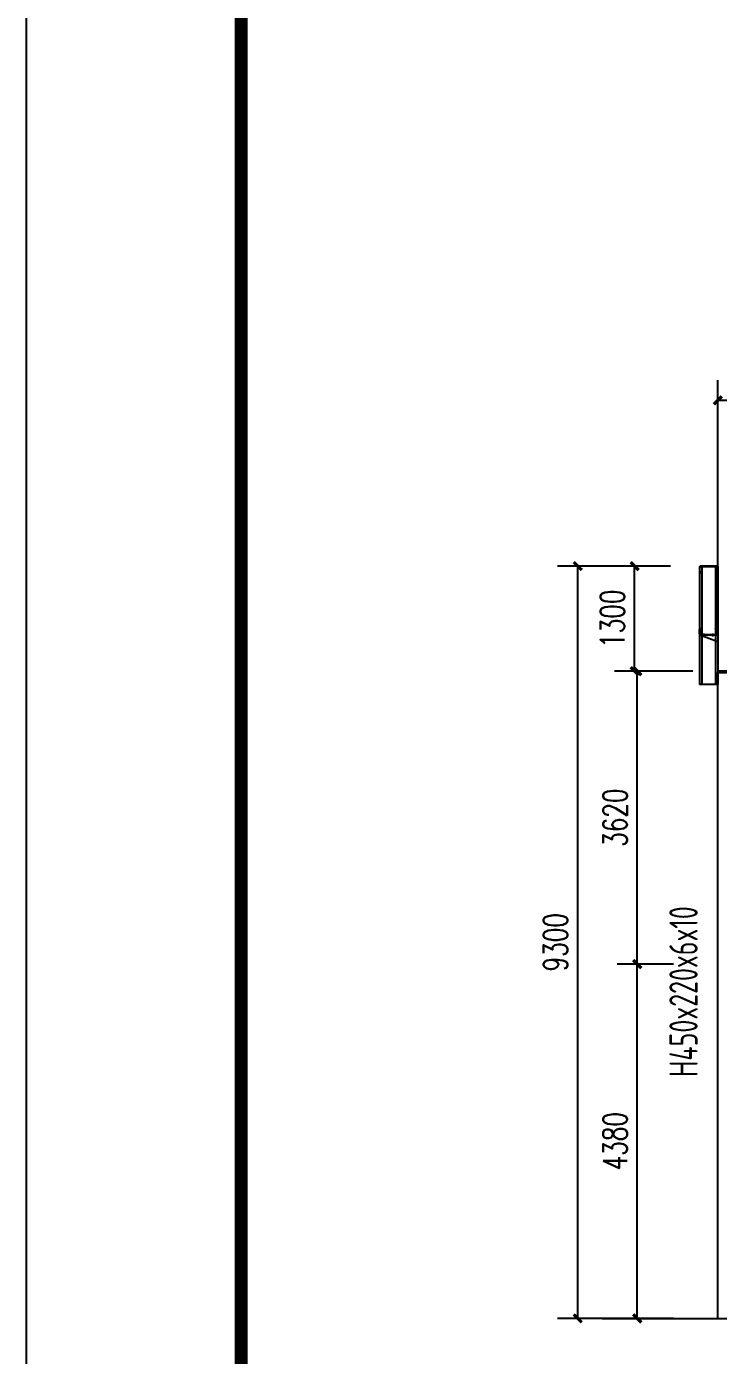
# Model space of a CAD drawing. Extents: x 180850 to 1400258, y 48356 to 327067.
# Drawn here: x 1288808 to 1297360, y 163816 to 180243 of the extents above; entities that cross this region are included whole.
import ezdxf

# ---------------------------------------------------------------- set-up
doc = ezdxf.new("R2010")
doc.units = 0
doc.header["$LTSCALE"] = 1000
for name, color, linetype in [('DOTE', 1, 'Continuous'), ('GZ', 50, 'Continuous'), ('LT', 27, 'Continuous'), ('PUB_TITLE', 4, 'Continuous'), ('TEXT', 7, 'Continuous')]:
    doc.layers.add(name, color=color, linetype=linetype)
doc.styles.add('_TCH_DIM_T3', font='SIMPLEX', dxfattribs={"width": 0.705882, "bigfont": 'GBCBIG'})
doc.styles.add('TSSD_Norm', font='tssdeng.shx', dxfattribs={"bigfont": 'hztxt.shx'})
doc.dimstyles.new('TCH_100_1', dxfattribs={"dimtxt": 297.5, "dimasz": 100, "dimexe": 250, "dimexo": 300, "dimgap": 126.25, "dimtad": 1, "dimdec": 0, "dimzin": 0, "dimdsep": 46, "dimtxsty": '_TCH_DIM_T3', "dimblk": 'ARCHTICK', "dimcen": 0.09, "dimclrd": 126, "dimclre": 126, "dimclrt": 7, "dimazin": 2, "dimtfac": 1, "dimtdec": 0, "dimtix": 1, "dimtmove": 2, "dimatfit": 3, "dimfxl": 1, "dimtolj": 1, "dimtzin": 0, "dimarcsym": 0})

# ---------------------------------------------------------------- blocks, each defined once
blk = doc.blocks.new('_ArchTick')
at = {"color": 0, "linetype": 'ByBlock', "const_width": 0.4}
blk.add_lwpolyline([(-0.5, -0.5), (0.5, 0.5)], dxfattribs=at)
blk = doc.blocks.new('*D1946')
at = {"color": 126, "linetype": 'ByBlock', "lineweight": -2, "transparency": 16777216}
for p, q in [((1297353, 172800), (1297353, 175872)), ((1300953, 172739), (1300953, 175872)), ((1300953, 175622), (1297353, 175622))]:
    blk.add_line(p, q, dxfattribs=at)
at = {"layer": 'Defpoints', "color": 0, "linetype": 'ByBlock', "transparency": 16777216}
for p in [(1297353, 175622), (1297353, 172500), (1300953, 172439)]:
    blk.add_point(p, dxfattribs=at)
at = {"color": 126, "linetype": 'ByBlock', "lineweight": -2, "transparency": 16777216, "xscale": 100, "yscale": 100, "zscale": 100, "rotation": 180}
blk.add_blockref('_ArchTick', (1297353, 175622), dxfattribs=at)
at = {"color": 126, "linetype": 'ByBlock', "lineweight": -2, "transparency": 16777216, "xscale": 100, "yscale": 100, "zscale": 100}
blk.add_blockref('_ArchTick', (1300953, 175622), dxfattribs=at)
at = {"color": 7, "linetype": 'ByBlock', "transparency": 16777216, "insert": (1299153, 175897), "char_height": 297.5, "attachment_point": 5, "style": '_TCH_DIM_T3'}
blk.add_mtext('\\A1;3600', dxfattribs=at)
blk = doc.blocks.new('*D1960')
at = {"color": 126, "linetype": 'ByBlock', "lineweight": -2, "transparency": 16777216}
for p, q in [((1296787, 168654), (1296107, 168654)), ((1296357, 164274), (1296357, 168654)), ((1296781, 164274), (1296107, 164274))]:
    blk.add_line(p, q, dxfattribs=at)
at = {"layer": 'Defpoints', "color": 0, "linetype": 'ByBlock', "transparency": 16777216}
for p in [(1296357, 168654), (1297087, 168654, 0), (1297081, 164274)]:
    blk.add_point(p, dxfattribs=at)
at = {"color": 126, "linetype": 'ByBlock', "lineweight": -2, "transparency": 16777216, "xscale": 100, "yscale": 100, "zscale": 100}
for p, rotation in [((1296357, 168654), 90), ((1296357, 164274), 270)]:
    blk.add_blockref('_ArchTick', p, dxfattribs=dict(at, rotation=rotation))
at = {"color": 7, "linetype": 'ByBlock', "transparency": 16777216, "insert": (1296082, 166464), "char_height": 297.5, "attachment_point": 5, "rotation": 90, "style": '_TCH_DIM_T3'}
blk.add_mtext('\\A1;4380', dxfattribs=at)
blk = doc.blocks.new('*D1961')
at = {"color": 126, "linetype": 'ByBlock', "lineweight": -2, "transparency": 16777216}
for p, q in [((1297043, 172274), (1296107, 172274)), ((1296357, 168654), (1296357, 172274)), ((1296803, 168654), (1296107, 168654))]:
    blk.add_line(p, q, dxfattribs=at)
at = {"layer": 'Defpoints', "color": 0, "linetype": 'ByBlock', "transparency": 16777216}
for p in [(1296357, 172274), (1297343, 172274, -2), (1297103, 168654, 0)]:
    blk.add_point(p, dxfattribs=at)
at = {"color": 126, "linetype": 'ByBlock', "lineweight": -2, "transparency": 16777216, "xscale": 100, "yscale": 100, "zscale": 100}
for p, rotation in [((1296357, 172274), 90), ((1296357, 168654), 270)]:
    blk.add_blockref('_ArchTick', p, dxfattribs=dict(at, rotation=rotation))
at = {"color": 7, "linetype": 'ByBlock', "transparency": 16777216, "insert": (1296082, 170464), "char_height": 297.5, "attachment_point": 5, "rotation": 90, "style": '_TCH_DIM_T3'}
blk.add_mtext('\\A1;3620', dxfattribs=at)
blk = doc.blocks.new('*D1962')
at = {"color": 126, "linetype": 'ByBlock', "lineweight": -2, "transparency": 16777216}
for p, q in [((1296753, 173573), (1296074, 173573)), ((1296324, 172274), (1296324, 173573)), ((1297043, 172274), (1296074, 172274))]:
    blk.add_line(p, q, dxfattribs=at)
at = {"layer": 'Defpoints', "color": 0, "linetype": 'ByBlock', "transparency": 16777216}
for p in [(1296324, 173573), (1297053, 173573), (1297343, 172274, -2)]:
    blk.add_point(p, dxfattribs=at)
at = {"color": 126, "linetype": 'ByBlock', "lineweight": -2, "transparency": 16777216, "xscale": 100, "yscale": 100, "zscale": 100}
for p, rotation in [((1296324, 173573), 90), ((1296324, 172274), 270)]:
    blk.add_blockref('_ArchTick', p, dxfattribs=dict(at, rotation=rotation))
at = {"color": 7, "linetype": 'ByBlock', "transparency": 16777216, "insert": (1296049, 172923), "char_height": 297.5, "attachment_point": 5, "rotation": 90, "style": '_TCH_DIM_T3'}
blk.add_mtext('\\A1;1300', dxfattribs=at)
blk = doc.blocks.new('*D1963')
at = {"color": 126, "linetype": 'ByBlock', "lineweight": -2, "transparency": 16777216}
for p, q in [((1296767, 173574), (1295371, 173574)), ((1295621, 164274), (1295621, 173574)), ((1296803, 164274), (1295371, 164274))]:
    blk.add_line(p, q, dxfattribs=at)
at = {"layer": 'Defpoints', "color": 0, "linetype": 'ByBlock', "transparency": 16777216}
for p in [(1295621, 173574), (1297067, 173574), (1297103, 164274)]:
    blk.add_point(p, dxfattribs=at)
at = {"color": 126, "linetype": 'ByBlock', "lineweight": -2, "transparency": 16777216, "xscale": 100, "yscale": 100, "zscale": 100}
for p, rotation in [((1295621, 173574), 90), ((1295621, 164274), 270)]:
    blk.add_blockref('_ArchTick', p, dxfattribs=dict(at, rotation=rotation))
at = {"color": 7, "linetype": 'ByBlock', "transparency": 16777216, "insert": (1295346, 168924), "char_height": 297.5, "attachment_point": 5, "rotation": 90, "style": '_TCH_DIM_T3'}
blk.add_mtext('\\A1;9300', dxfattribs=at)

msp = doc.modelspace()

# ---------------------------------------------------------------- linework, layer by layer
at = {"layer": 'DOTE'}
msp.add_line((1295920.96, 164273.51, 4), (1334374.25, 164273.51, 4), dxfattribs=at)
at = {"layer": 'GZ'}
msp.add_line((1297352.6, 164273.51, 6.09), (1297352.6, 172259.51, 1.91), dxfattribs=at)
at = {"layer": 'GZ', "elevation": 0.03}
msp.add_lwpolyline([(1297352.6, 172259.51), (1297938.6, 172259.51), (1297938.6, 172273.51), (1297352.6, 172273.51)], close=True, dxfattribs=at)
at = {"layer": 'LT'}
for p, q in [((1297127.6, 173558.89, 2.06), (1297127.6, 173506.39, 2.06)), ((1297130.97, 173509.76, 2.06), (1297130.97, 173555.51, 2.06)), ((1297352.6, 173573.51, 2.06), (1297132.6, 173573.51, 2.06)), ((1297132.6, 173573.51, 2.06), (1297132.6, 173570.14, 2.06)), ((1297132.6, 173570.14, 2.06), (1297352.6, 173570.14, 2.06)), ((1297336.35, 173570.14, 2.06), (1297138.85, 173570.14, 2.06)), ((1297138.85, 173495.14, 2.06), (1297150.1, 173495.14, 2.06)), ((1297142.22, 173566.76, 2.06), (1297332.97, 173566.76, 2.06)), ((1297150.1, 173498.51, 2.06), (1297142.22, 173498.51, 2.06)), ((1297150.1, 173495.14, 2.06), (1297150.1, 173498.51, 2.06)), ((1297325.1, 173498.51, 2.06), (1297325.1, 173495.14, 2.06)), ((1297332.97, 173498.51, 2.06), (1297325.1, 173498.51, 2.06)), ((1297325.1, 173495.14, 2.06), (1297336.35, 173495.14, 2.06)), ((1297344.22, 173555.51, 2.06), (1297344.22, 173509.76, 2.06)), ((1297347.6, 173506.39, 2.06), (1297347.6, 173558.89, 2.06)), ((1297352.6, 173570.14, 2.06), (1297352.6, 173573.51, 2.06)), ((1297126.37, 172736.48, 2.06), (1297126.37, 172788.98, 2.06)), ((1297129.75, 172785.6, 2.06), (1297129.75, 172739.85, 2.06)), ((1297131.37, 172721.85, 2.06), (1297131.37, 172725.23, 2.06)), ((1297131.37, 172725.23, 2.06), (1297351.37, 172725.23, 2.06)), ((1297351.37, 172721.85, 2.06), (1297131.37, 172721.85, 2.06)), ((1297131.37, 172721.85, 2.06), (1297351.37, 172642.23, 2.06)), ((1297137.62, 172800.23, 2.06), (1297148.87, 172800.23, 2.06)), ((1297335.12, 172725.23, 2.06), (1297137.62, 172725.23, 2.06)), ((1297148.87, 172796.85, 2.06), (1297141, 172796.85, 2.06)), ((1297141, 172728.6, 2.06), (1297331.75, 172728.6, 2.06)), ((1297148.87, 172800.23, 2.06), (1297148.87, 172796.85, 2.06)), ((1297179.52, 172702.68, 2.06), (1297179.52, 172741.02, 2.06)), ((1297289.96, 172702.68, 2.06), (1297289.96, 172741.02, 2.06)), ((1297323.87, 172796.85, 2.06), (1297323.87, 172800.23, 2.06)), ((1297323.87, 172800.23, 2.06), (1297335.12, 172800.23, 2.06)), ((1297331.75, 172796.85, 2.06), (1297323.87, 172796.85, 2.06)), ((1297343, 172739.85, 2.06), (1297343, 172785.6, 2.06)), ((1297346.37, 172788.98, 2.06), (1297346.37, 172736.48, 2.06)), ((1297351.37, 172725.23, 2.06), (1297351.37, 172721.85, 2.06))]:
    msp.add_line(p, q, dxfattribs=at)
at = {"layer": 'LT', "elevation": 4}
for points in [[(1297352.6, 172109.78), (1297128.97, 172109.78), (1297128.97, 173570.13), (1297352.6, 173570.14)], [(1297322.6, 172109.78), (1297158.97, 172109.78), (1297158.96, 173570.13), (1297322.6, 173570.14)]]:
    msp.add_lwpolyline(points, close=True, dxfattribs=at)
at = {"layer": 'LT'}
for centre, start, end in [((1297138.85, 173558.89, 2.06), 90.000036, 180.000036), ((1297138.85, 173506.39, 2.06), 180.000036, 270.000036), ((1297142.22, 173555.51, 2.06), 90.000036, 180.000036), ((1297142.22, 173509.76, 2.06), 180.000036, 270.000036), ((1297332.97, 173555.51, 2.06), 0.000036, 90.000036), ((1297332.97, 173509.76, 2.06), 270.000036, 0.000036), ((1297336.35, 173558.89, 2.06), 0.000036, 90.000036), ((1297336.35, 173506.39, 2.06), 270.000036, 0.000036), ((1297137.62, 172788.98, 2.06), 90, 180), ((1297137.62, 172736.48, 2.06), 180, 270), ((1297141, 172785.6, 2.06), 90, 180), ((1297141, 172739.85, 2.06), 180, 270), ((1297331.75, 172785.6, 2.06), 0, 90), ((1297331.75, 172739.85, 2.06), 270, 0), ((1297335.12, 172788.98, 2.06), 0, 90), ((1297335.12, 172736.48, 2.06), 270, 0)]:
    msp.add_arc(centre, 11.25, start, end, dxfattribs=at)
for points in [[(1297191.77, 172728.6, 2.06), (1297167.28, 172728.6, 2.06), (1297191.77, 172721.85, 2.06), (1297167.28, 172721.85, 2.06)], [(1297302.2, 172728.6, 2.06), (1297277.71, 172728.6, 2.06), (1297302.2, 172721.85, 2.06), (1297277.71, 172721.85, 2.06)]]:
    msp.add_solid(points, dxfattribs=at)
at = {"layer": 'PUB_TITLE'}
msp.add_lwpolyline([(1288808.13, 199122.83), (1400258.13, 199122.89), (1400258.13, 136122.96), (1288808.13, 136122.89)], close=True, dxfattribs=at)
at = {"layer": 'PUB_TITLE', "const_width": 159.09}
msp.add_lwpolyline([(1291459.64, 137183.5), (1291459.64, 198062.23), (1399197.52, 198062.29), (1399197.52, 137183.56)], close=True, dxfattribs=at)

# ---------------------------------------------------------------- texts
at = {"layer": 'TEXT', "style": 'TSSD_Norm', "width": 0.7}
msp.add_text('H450x220x6x10', height=350, rotation=90, dxfattribs=at).set_placement((1297103, 167258.27, 7.72))

# ---------------------------------------------------------------- dimensions: what is measured, and where the dimension line sits
at = {"linetype": 'ByBlock'}
for base, p1, p2, angle, picture, middle in [((1297352.6, 175621.67, 4), (1300952.75, 172438.97, 4), (1297352.6, 172499.85, 4), 180, '*D1946', (1299152.67, 175896.67, 4)), ((1295621.14, 173573.51, 3.86), (1297102.6, 164273.51, 3.86), (1297067.05, 173573.51, 3.86), 90, '*D1963', (1295346.14, 168923.51, 3.86)), ((1296323.87, 173573.43, 3.86), (1297342.6, 172273.51, 1.97), (1297053.24, 173573.43, 3.86), 90, '*D1962', (1296048.87, 172923.47, 3.86)), ((1296357.16, 172273.51, 3.86), (1297102.82, 168653.51, 4), (1297342.6, 172273.51, 1.97), 90, '*D1961', (1296082.16, 170463.51, 3.86)), ((1296357.16, 168653.51, 3.86), (1297081.19, 164273.51, 3.86), (1297086.54, 168653.51, 4), 90, '*D1960', (1296082.16, 166463.51, 3.86))]:
    dim = msp.add_linear_dim(base=base, p1=p1, p2=p2, angle=angle, dimstyle='TCH_100_1', dxfattribs=at)
    dim.commit()
    dim.dimension.update_dxf_attribs({"geometry": picture, "text_midpoint": middle})

doc.saveas('drawing.dxf')
